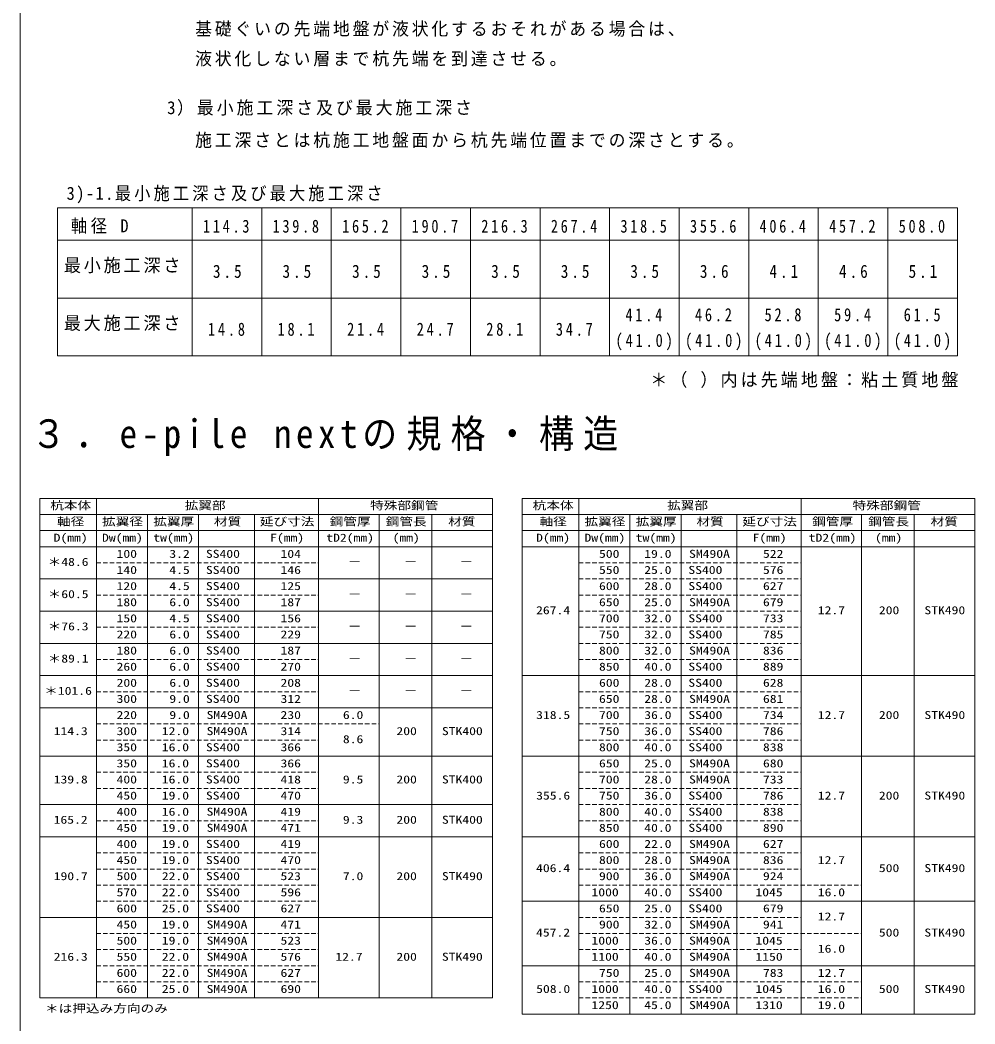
# Model space of a CAD drawing. Units: millimetres, scale not verified. Extents: x -297 to 297, y -210 to 210.
# Drawn here: x -130.6 to -2.7, y -133.2 to 1.3 of the extents above; entities that cross this region are included whole.
import ezdxf
from ezdxf.enums import TextEntityAlignment as Align

# ---------------------------------------------------------------- set-up
doc = ezdxf.new("R2010")
doc.units = ezdxf.units.MM
doc.header["$LTSCALE"] = 0.5
doc.linetypes.add('DASHED1', pattern=[1.8, 1.2, -0.6])
doc.layers.add('8-8', color=7, linetype='Continuous', lineweight=18)
doc.layers.add('8-E', color=7, linetype='Continuous', lineweight=9)
doc.styles.add('ＭＳ ゴシック', font='')
doc.styles.get('ＭＳ ゴシック').set_extended_font_data('MS Gothic')

msp = doc.modelspace()

# ---------------------------------------------------------------- linework, layer by layer
at = {"layer": '8-8', "color": 3}
msp.add_line((-130.625, -169.9136), (-130.625, 172.6636), dxfattribs=at)
at = {"layer": '8-E'}
for p, q in [((-125.625, -23.8405), (-5, -23.8405)), ((-125.625, -43.6917), (-125.625, -23.8405)), ((-107.5606, -23.8405), (-107.5606, -43.6917)), ((-98.2369, -23.8405), (-98.2369, -43.6917)), ((-88.9132, -23.8405), (-88.9132, -43.6917)), ((-79.5895, -23.8405), (-79.5895, -43.6917)), ((-70.2658, -23.8405), (-70.2658, -43.6917)), ((-60.9421, -23.8405), (-60.9421, -43.6917)), ((-51.6185, -23.8405), (-51.6185, -43.6917)), ((-42.2948, -23.8405), (-42.2948, -43.6917)), ((-32.9711, -23.8405), (-32.9711, -43.6917)), ((-23.6474, -23.8405), (-23.6474, -43.6917)), ((-14.3237, -23.8405), (-14.3237, -43.6917)), ((-5, -43.6917), (-5, -23.8405)), ((-125.625, -28.1729), (-5, -28.1729)), ((-125.625, -35.9323), (-5, -35.9323)), ((-125.625, -43.6917), (-5, -43.6917)), ((-120.3987, -67.0972), (-120.3987, -62.7772)), ((-90.6189, -67.0972), (-90.6189, -62.7772)), ((-67.3125, -67.0972), (-67.3125, -62.7772)), ((-63.3125, -62.7772), (-63.3125, -69.2572)), ((-55.7383, -69.2572), (-55.7383, -62.7772)), ((-25.9586, -69.2572), (-25.9586, -62.7772)), ((-2.6522, -69.2572), (-2.6522, -62.7772)), ((-113.5551, -67.0972), (-113.5551, -64.9372)), ((-106.6955, -67.0972), (-106.6955, -64.9372)), ((-99.2239, -67.0972), (-99.2239, -64.9372)), ((-82.5194, -67.0972), (-82.5194, -64.9372)), ((-75.4443, -67.0972), (-75.4443, -64.9372)), ((-48.8948, -69.2572), (-48.8948, -64.9372)), ((-42.0352, -69.2572), (-42.0352, -64.9372)), ((-34.5635, -69.2572), (-34.5635, -64.9372)), ((-17.8591, -69.2572), (-17.8591, -64.9372)), ((-10.784, -69.2572), (-10.784, -64.9372)), ((-2.6522, -69.2572), (-63.3125, -69.2572))]:
    msp.add_line(p, q, dxfattribs=at)
at = {"layer": '8-E', "color": 2}
for p, q in [((-127.9728, -62.7772), (-67.3125, -62.7772)), ((-127.9728, -129.7372), (-127.9728, -62.7772)), ((-63.3125, -62.7772), (-2.6522, -62.7772)), ((-127.9728, -64.9372), (-67.3125, -64.9372)), ((-63.3125, -64.9372), (-2.6522, -64.9372)), ((-127.9728, -67.0972), (-67.3125, -67.0972)), ((-120.3987, -67.0972), (-120.3987, -129.7372)), ((-113.5551, -67.0972), (-113.5551, -129.7372)), ((-106.6955, -67.0972), (-106.6955, -129.7372)), ((-99.2239, -67.0972), (-99.2239, -129.7372)), ((-90.6189, -67.0972), (-90.6189, -129.7372)), ((-82.5194, -67.0972), (-82.5194, -129.7372)), ((-75.4443, -67.0972), (-75.4443, -129.7372)), ((-67.3125, -67.0972), (-67.3125, -129.7372)), ((-63.3125, -67.0972), (-2.6522, -67.0972)), ((-127.9728, -69.2572), (-67.3125, -69.2572)), ((-63.3125, -131.8972), (-63.3125, -69.2572)), ((-63.3125, -69.2572), (-2.6522, -69.2572)), ((-55.7383, -69.2572), (-55.7383, -131.8972)), ((-48.8948, -69.2572), (-48.8948, -131.8972)), ((-42.0352, -69.2572), (-42.0352, -131.8972)), ((-34.5635, -69.2572), (-34.5635, -131.8972)), ((-25.9586, -69.2572), (-25.9586, -131.8972)), ((-17.8591, -69.2572), (-17.8591, -131.8972)), ((-10.784, -69.2572), (-10.784, -131.8972)), ((-2.6522, -69.2572), (-2.6522, -131.8972)), ((-127.9728, -73.5772), (-67.3125, -73.5772)), ((-127.9728, -77.8972), (-67.3125, -77.8972)), ((-127.9728, -82.2172), (-67.3125, -82.2172)), ((-127.9728, -86.5372), (-67.3125, -86.5372)), ((-63.3125, -86.5372), (-2.6522, -86.5372)), ((-127.9728, -90.8572), (-67.3125, -90.8572)), ((-127.9728, -97.3372), (-67.3125, -97.3372)), ((-63.3125, -97.3372), (-2.6522, -97.3372)), ((-127.9728, -103.8172), (-67.3125, -103.8172)), ((-127.9728, -108.1372), (-67.3125, -108.1372)), ((-63.3125, -108.1372), (-2.6522, -108.1372)), ((-63.3125, -116.7772), (-2.6522, -116.7772)), ((-127.9728, -118.9372), (-67.3125, -118.9372)), ((-63.3125, -125.4172), (-2.6522, -125.4172)), ((-127.9728, -129.7372), (-67.3125, -129.7372)), ((-63.3125, -131.8972), (-2.6522, -131.8972))]:
    msp.add_line(p, q, dxfattribs=at)
at = {"layer": '8-E', "color": 2, "linetype": 'DASHED1'}
for p, q in [((-120.3987, -71.4172), (-90.6189, -71.4172)), ((-55.7383, -71.4172), (-25.9586, -71.4172)), ((-55.7383, -73.5772), (-25.9586, -73.5772)), ((-120.3987, -75.7372), (-90.6189, -75.7372)), ((-55.7383, -75.7372), (-25.9586, -75.7372)), ((-55.7383, -77.8972), (-25.9586, -77.8972)), ((-120.3987, -80.0572), (-90.6189, -80.0572)), ((-55.7383, -80.0572), (-25.9586, -80.0572)), ((-55.7383, -82.2172), (-25.9586, -82.2172)), ((-120.3987, -84.3772), (-90.6189, -84.3772)), ((-55.7383, -84.3772), (-25.9586, -84.3772)), ((-120.3987, -88.6972), (-90.6189, -88.6972)), ((-55.7383, -88.6972), (-25.9586, -88.6972)), ((-55.7383, -90.8572), (-25.9586, -90.8572)), ((-120.3987, -93.0172), (-82.5194, -93.0172)), ((-55.7383, -93.0172), (-25.9586, -93.0172)), ((-120.3987, -95.1772), (-90.6189, -95.1772)), ((-55.7383, -95.1772), (-25.9586, -95.1772)), ((-120.3987, -99.4972), (-90.6189, -99.4972)), ((-55.7383, -99.4972), (-25.9586, -99.4972)), ((-120.3987, -101.6572), (-90.6189, -101.6572)), ((-55.7383, -101.6572), (-25.9586, -101.6572)), ((-55.7383, -103.8172), (-25.9586, -103.8172)), ((-120.3987, -105.9772), (-90.6189, -105.9772)), ((-55.7383, -105.9772), (-25.9586, -105.9772)), ((-120.3987, -110.2972), (-90.6189, -110.2972)), ((-55.7383, -110.2972), (-25.9586, -110.2972)), ((-120.3987, -112.4572), (-90.6189, -112.4572)), ((-55.7383, -112.4572), (-25.9586, -112.4572)), ((-120.3987, -114.6172), (-90.6189, -114.6172)), ((-55.7383, -114.6172), (-17.8591, -114.6172)), ((-120.3987, -116.7772), (-90.6189, -116.7772)), ((-55.7383, -118.9372), (-25.9586, -118.9372)), ((-120.3987, -121.0972), (-90.6189, -121.0972)), ((-55.7383, -121.0972), (-17.8591, -121.0972)), ((-120.3987, -123.2572), (-90.6189, -123.2572)), ((-55.7383, -123.2572), (-25.9586, -123.2572)), ((-120.3987, -125.4172), (-90.6189, -125.4172)), ((-120.3987, -127.5772), (-90.6189, -127.5772)), ((-55.7383, -127.5772), (-17.8591, -127.5772)), ((-55.7383, -129.7372), (-17.8591, -129.7372))]:
    msp.add_line(p, q, dxfattribs=at)

# ---------------------------------------------------------------- texts
at = {"layer": '8-8', "attachment_point": 7, "style": 'ＭＳ ゴシック'}
for s, insert, char_height in [('\\T1.17;\\W0.95;基礎ぐいの先端地盤が液状化するおそれがある場合は、', (-107.1674, -0.9106), 1.741), ('\\T1.17;\\W0.95;液状化しない層まで杭先端を到達させる。', (-107.1674, -4.9106), 1.741), ('\\T1.18;\\W0.95;3）最小施工深さ及び最大施工深さ', (-110.9183, -11.5106), 1.741), ('\\T1.17;\\W0.95;施工深さとは杭施工地盤面から杭先端位置までの深さとする。', (-107.1674, -15.8275), 1.741), ('\\T1.26;\\W0.9;３．e-pile\\~nextの規格・構造', (-129.144, -57.1204), 3.831)]:
    msp.add_mtext(s, dxfattribs=dict(at, insert=insert, char_height=char_height))
at = {"layer": '8-E', "style": 'ＭＳ ゴシック', "width": 1.25}
for s, p in [('杭本体', (-126.5859, -64.5908)), ('拡翼部', (-108.566, -64.5908)), ('特殊部鋼管', (-83.709, -64.5908)), ('杭本体', (-61.9256, -64.5908)), ('拡翼部', (-43.9056, -64.5908)), ('特殊部鋼管', (-19.0487, -64.5908)), ('軸径', (-125.6709, -66.7492)), ('拡翼径', (-119.6408, -66.7492)), ('拡翼厚', (-112.7731, -66.7492)), ('材質', (-104.6363, -66.7508)), ('延び寸法', (-98.4906, -66.7492)), ('鋼管厚', (-89.1272, -66.7492)), ('鋼管長', (-81.6181, -66.7492)), ('材質', (-73.2535, -66.7492)), ('軸径', (-61.0106, -66.7492)), ('拡翼径', (-54.9805, -66.7492)), ('拡翼厚', (-48.1127, -66.7492)), ('材質', (-39.9759, -66.7508)), ('延び寸法', (-33.8303, -66.7492)), ('鋼管厚', (-24.4669, -66.7492)), ('鋼管長', (-16.9578, -66.7492)), ('材質', (-8.5932, -66.7492)), ('D(mm)', (-126.1284, -68.9092)), ('Dw(mm)', (-119.6408, -68.9092)), ('tw(mm)', (-112.7731, -68.9092)), ('F(mm)', (-97.1181, -68.9092)), ('tD2(mm)', (-89.5847, -68.9092)), ('(mm)', (-80.7031, -68.9092)), ('D(mm)', (-61.4681, -68.9092)), ('Dw(mm)', (-54.9805, -68.9092)), ('tw(mm)', (-48.1127, -68.9092)), ('F(mm)', (-32.4578, -68.9092)), ('tD2(mm)', (-24.9244, -68.9092)), ('(mm)', (-16.0428, -68.9092)), ('100', (-117.6922, -71.0708)), ('3.2', (-110.621, -71.0708)), ('SS400', (-105.7193, -71.0708)), ('104', (-95.7189, -71.0708)), ('500', (-53.0319, -71.0708)), ('19.0', (-46.969, -71.0708)), ('SM490A', (-40.9673, -71.0708)), ('522', (-31.0586, -71.0708)), ('＊48.6', (-126.9308, -72.1492)), ('－', (-86.6853, -72.1508)), ('－', (-79.1762, -72.1508)), ('－', (-71.7266, -72.1508)), ('140', (-117.6922, -73.2308)), ('4.5', (-110.621, -73.2308)), ('SS400', (-105.7193, -73.2308)), ('146', (-95.7189, -73.2308)), ('550', (-53.0319, -73.2308)), ('25.0', (-46.969, -73.2308)), ('SS400', (-41.059, -73.2308)), ('576', (-31.0586, -73.2308)), ('SS400', (-105.7193, -75.3908)), ('SS400', (-41.059, -75.3908)), ('＊60.5', (-126.9308, -76.4692)), ('120', (-117.6922, -75.3908)), ('4.5', (-110.621, -75.3908)), ('125', (-95.7189, -75.3908)), ('600', (-53.0319, -75.3908)), ('28.0', (-46.969, -75.3908)), ('627', (-31.0586, -75.3908)), ('180', (-117.6922, -77.5508)), ('6.0', (-110.621, -77.5508)), ('SS400', (-105.7193, -77.5508)), ('187', (-95.7189, -77.5508)), ('－', (-86.6853, -76.4708)), ('－', (-79.1762, -76.4708)), ('－', (-71.7266, -76.4708)), ('650', (-53.0319, -77.5508)), ('25.0', (-46.969, -77.5508)), ('SM490A', (-40.9673, -77.5508)), ('679', (-31.0586, -77.5508)), ('267.4', (-61.4681, -78.6292)), ('12.7 ', (-23.7084, -78.6308)), ('200', (-15.5242, -78.6308)), ('STK490', (-9.4266, -78.6308)), ('＊76.3', (-126.9308, -80.7892)), ('150', (-117.6922, -79.7108)), ('4.5', (-110.621, -79.7108)), ('SS400', (-105.7193, -79.7108)), ('156', (-95.7189, -79.7108)), ('700', (-53.0319, -79.7108)), ('32.0', (-46.969, -79.7108)), ('SS400', (-41.059, -79.7108)), ('733', (-31.0586, -79.7108)), ('220', (-117.6922, -81.8708)), ('6.0', (-110.621, -81.8708)), ('SS400', (-105.7193, -81.8708)), ('229', (-95.7189, -81.8708)), ('－', (-86.6853, -80.7908)), ('－', (-79.1762, -80.7908)), ('－', (-71.7266, -80.7908)), ('750', (-53.0319, -81.8708)), ('32.0', (-46.969, -81.8708)), ('SS400', (-41.059, -81.8708)), ('785', (-31.0586, -81.8708)), ('180', (-117.6922, -84.0308)), ('6.0', (-110.621, -84.0308)), ('SS400', (-105.7193, -84.0308)), ('187', (-95.7189, -84.0308)), ('800', (-53.0319, -84.0308)), ('32.0', (-46.969, -84.0308)), ('SM490A', (-40.9673, -84.0308)), ('836', (-31.0586, -84.0308)), ('＊89.1', (-126.9308, -85.1092)), ('－', (-86.6853, -85.1108)), ('－', (-79.1762, -85.1108)), ('－', (-71.7266, -85.1108)), ('260', (-117.6922, -86.1908)), ('6.0', (-110.621, -86.1908)), ('SS400', (-105.7193, -86.1908)), ('270', (-95.7189, -86.1908)), ('850', (-53.0319, -86.1908)), ('40.0', (-46.969, -86.1908)), ('SS400', (-41.059, -86.1908)), ('889', (-31.0586, -86.1908)), ('200', (-117.6922, -88.3508)), ('6.0', (-110.621, -88.3508)), ('SS400', (-105.7193, -88.3508)), ('208', (-95.7189, -88.3508)), ('600', (-53.0319, -88.3508)), ('28.0', (-46.969, -88.3508)), ('SS400', (-41.059, -88.3508)), ('628', (-31.0586, -88.3508)), ('＊101.6', (-127.3883, -89.4292)), ('－', (-86.6853, -89.4308)), ('－', (-79.1762, -89.4308)), ('－', (-71.7266, -89.4308)), ('300', (-117.6922, -90.5108)), ('9.0', (-110.621, -90.5108)), ('SS400', (-105.7193, -90.5108)), ('312', (-95.7189, -90.5108)), ('650', (-53.0319, -90.5108)), ('28.0', (-46.969, -90.5108)), ('SM490A', (-40.9673, -90.5108)), ('681', (-31.0586, -90.5108)), ('220', (-117.6922, -92.6708)), ('9.0', (-110.621, -92.6708)), ('SM490A', (-105.6276, -92.6708)), ('230', (-95.7189, -92.6708)), ('6.0 ', (-87.3604, -92.6708)), ('318.5', (-61.4564, -92.6708)), ('700', (-53.0319, -92.6708)), ('36.0', (-46.969, -92.6708)), ('SS400', (-41.059, -92.6708)), ('734', (-31.0586, -92.6708)), ('12.7 ', (-23.7084, -92.6708)), ('200', (-15.5242, -92.6708)), ('STK490', (-9.4266, -92.6708)), ('114.3', (-126.1167, -94.8308)), ('300', (-117.6922, -94.8308)), ('12.0', (-111.6294, -94.8308)), ('SM490A', (-105.6276, -94.8308)), ('314', (-95.7189, -94.8308)), ('200', (-80.1845, -94.8308)), ('STK400', (-74.0869, -94.8308)), ('750', (-53.0319, -94.8308)), ('36.0', (-46.969, -94.8308)), ('SS400', (-41.059, -94.8308)), ('786', (-31.0586, -94.8308)), ('8.6 ', (-87.3604, -95.9108)), ('350', (-117.6922, -96.9908)), ('16.0', (-111.6294, -96.9908)), ('SS400', (-105.7193, -96.9908)), ('366', (-95.7189, -96.9908)), ('800', (-53.0319, -96.9908)), ('40.0', (-46.969, -96.9908)), ('SS400', (-41.059, -96.9908)), ('838', (-31.0586, -96.9908)), ('350', (-117.6922, -99.1508)), ('16.0', (-111.6294, -99.1508)), ('SS400', (-105.7193, -99.1508)), ('366', (-95.7189, -99.1508)), ('650', (-53.0319, -99.1508)), ('25.0', (-46.969, -99.1508)), ('SM490A', (-40.9673, -99.1508)), ('680', (-31.0586, -99.1508)), ('139.8', (-126.1167, -101.3108)), ('400', (-117.6922, -101.3108)), ('16.0', (-111.6294, -101.3108)), ('SS400', (-105.7193, -101.3108)), ('418', (-95.7189, -101.3108)), ('9.5 ', (-87.3604, -101.3108)), ('200', (-80.1845, -101.3108)), ('STK400', (-74.0869, -101.3108)), ('700', (-53.0319, -101.3108)), ('28.0', (-46.969, -101.3108)), ('SM490A', (-40.9673, -101.3108)), ('733', (-31.0586, -101.3108)), ('450', (-117.6922, -103.4708)), ('19.0', (-111.6294, -103.4708)), ('SS400', (-105.7193, -103.4708)), ('470', (-95.7189, -103.4708)), ('355.6', (-61.4564, -103.4708)), ('750', (-53.0319, -103.4708)), ('36.0', (-46.969, -103.4708)), ('SS400', (-41.059, -103.4708)), ('786', (-31.0586, -103.4708)), ('12.7 ', (-23.7084, -103.4708)), ('200', (-15.5242, -103.4708)), ('STK490', (-9.4266, -103.4708)), ('400', (-117.6922, -105.6308)), ('16.0', (-111.6294, -105.6308)), ('SM490A', (-105.6276, -105.6308)), ('419', (-95.7189, -105.6308)), ('800', (-53.0319, -105.6308)), ('40.0', (-46.969, -105.6308)), ('SS400', (-41.059, -105.6308)), ('838', (-31.0586, -105.6308)), ('165.2', (-126.1284, -106.7092)), ('9.3 ', (-87.3604, -106.7108)), ('200', (-80.1845, -106.7108)), ('STK400', (-74.0869, -106.7108)), ('450', (-117.6922, -107.7908)), ('19.0', (-111.6294, -107.7908)), ('SM490A', (-105.6276, -107.7908)), ('471', (-95.7189, -107.7908)), ('850', (-53.0319, -107.7908)), ('40.0', (-46.969, -107.7908)), ('SS400', (-41.059, -107.7908)), ('890', (-31.0586, -107.7908)), ('400', (-117.6922, -109.9508)), ('19.0', (-111.6294, -109.9508)), ('SS400', (-105.7193, -109.9508)), ('419', (-95.7189, -109.9508)), ('600', (-53.0319, -109.9508)), ('22.0', (-46.969, -109.9508)), ('SM490A', (-40.9673, -109.9508)), ('627', (-31.0586, -109.9508)), ('450', (-117.6922, -112.1108)), ('19.0', (-111.6294, -112.1108)), ('SS400', (-105.7193, -112.1108)), ('470', (-95.7189, -112.1108)), ('800', (-53.0319, -112.1108)), ('28.0', (-46.969, -112.1108)), ('SM490A', (-40.9673, -112.1108)), ('836', (-31.0586, -112.1108)), ('12.7 ', (-23.7084, -112.1108)), ('190.7', (-126.1167, -114.2708)), ('500', (-117.6922, -114.2708)), ('22.0', (-111.6294, -114.2708)), ('SS400', (-105.7193, -114.2708)), ('523', (-95.7189, -114.2708)), ('7.0 ', (-87.3604, -114.2708)), ('200', (-80.1845, -114.2708)), ('STK490', (-74.0869, -114.2708)), ('406.4', (-61.4681, -113.1892)), ('900', (-53.0319, -114.2708)), ('36.0', (-46.969, -114.2708)), ('SM490A', (-40.9673, -114.2708)), ('924', (-31.0586, -114.2708)), ('500', (-15.5242, -113.1908)), ('STK490', (-9.4266, -113.1908)), ('570', (-117.6922, -116.4308)), ('22.0', (-111.6294, -116.4308)), ('SS400', (-105.7193, -116.4308)), ('596', (-95.7189, -116.4308)), ('1000', (-54.0402, -116.4308)), ('40.0', (-46.969, -116.4308)), ('SS400', (-41.059, -116.4308)), ('1045', (-32.0669, -116.4308)), ('16.0 ', (-23.7084, -116.4308)), ('600', (-117.6922, -118.5908)), ('25.0', (-111.6294, -118.5908)), ('SS400', (-105.7193, -118.5908)), ('627', (-95.7189, -118.5908)), ('650', (-53.0319, -118.5908)), ('25.0', (-46.969, -118.5908)), ('SS400', (-41.059, -118.5908)), ('679', (-31.0586, -118.5908)), ('12.7 ', (-23.7084, -119.6708)), ('450', (-117.6922, -120.7508)), ('19.0', (-111.6294, -120.7508)), ('SM490A', (-105.6276, -120.7508)), ('471', (-95.7189, -120.7508)), ('900', (-53.0319, -120.7508)), ('32.0', (-46.969, -120.7508)), ('SM490A', (-40.9673, -120.7508)), ('941', (-31.0586, -120.7508)), ('457.2', (-61.4681, -121.8292)), ('500', (-15.5242, -121.8308)), ('STK490', (-9.4266, -121.8308)), ('500', (-117.6922, -122.9108)), ('19.0', (-111.6294, -122.9108)), ('SM490A', (-105.6276, -122.9108)), ('523', (-95.7189, -122.9108)), ('1000', (-54.0402, -122.9108)), ('36.0', (-46.969, -122.9108)), ('SM490A', (-40.9673, -122.9108)), ('1045', (-32.0669, -122.9108)), ('216.3', (-126.1167, -125.0708)), ('550', (-117.6922, -125.0708)), ('22.0', (-111.6294, -125.0708)), ('SM490A', (-105.6276, -125.0708)), ('576', (-95.7189, -125.0708)), ('12.7 ', (-88.3687, -125.0708)), ('200', (-80.1845, -125.0708)), ('STK490', (-74.0869, -125.0708)), ('1100', (-54.0402, -125.0708)), ('40.0', (-46.969, -125.0708)), ('SM490A', (-40.9673, -125.0708)), ('1150', (-32.0669, -125.0708)), ('16.0 ', (-23.7084, -123.9908)), ('600', (-117.6922, -127.2308)), ('22.0', (-111.6294, -127.2308)), ('SM490A', (-105.6276, -127.2308)), ('627', (-95.7189, -127.2308)), ('750', (-53.0319, -127.2308)), ('25.0', (-46.969, -127.2308)), ('SM490A', (-40.9673, -127.2308)), ('783', (-31.0586, -127.2308)), ('12.7 ', (-23.7084, -127.2308)), ('660', (-117.6922, -129.3908)), ('25.0', (-111.6294, -129.3908)), ('SM490A', (-105.6276, -129.3908)), ('690', (-95.7189, -129.3908)), ('508.0', (-61.4564, -129.3908)), ('1000', (-54.0402, -129.3908)), ('40.0', (-46.969, -129.3908)), ('SS400', (-41.059, -129.3908)), ('1045', (-32.0669, -129.3908)), ('16.0 ', (-23.7084, -129.3908)), ('500', (-15.5242, -129.3908)), ('STK490', (-9.4266, -129.3908)), ('＊は押込み方向のみ', (-127.2879, -132.0064)), ('1250', (-54.0402, -131.5508)), ('45.0', (-46.969, -131.5508)), ('SM490A', (-40.9673, -131.5508)), ('1310', (-32.0669, -131.5508)), ('19.0 ', (-23.7084, -131.5508))]:
    msp.add_text(s, height=1.073, dxfattribs=at).set_placement(p, align=Align.BOTTOM_LEFT)
at = {"layer": '8-E', "attachment_point": 7, "style": 'ＭＳ ゴシック'}
for s, insert, char_height in [('\\T1.2;\\W0.9;3)-1.最小施工深さ及び最大施工深さ', (-124.3794, -23.2344), 1.76), ('\\T1.23;\\W0.9;軸径\\~D', (-123.8104, -27.3252), 1.76), ('\\T1.39;\\W0.8;114.3', (-106.1026, -27.1942), 1.741), ('\\T1.39;\\W0.8;139.8', (-96.7789, -27.1942), 1.741), ('\\T1.39;\\W0.8;165.2', (-87.4552, -27.1942), 1.741), ('\\T1.39;\\W0.8;190.7', (-78.1316, -27.1942), 1.741), ('\\T1.39;\\W0.8;216.3', (-68.8079, -27.1942), 1.741), ('\\T1.39;\\W0.8;267.4', (-59.4842, -27.1942), 1.741), ('\\T1.39;\\W0.8;318.5', (-50.1605, -27.1942), 1.741), ('\\T1.39;\\W0.8;355.6', (-40.8368, -27.1942), 1.741), ('\\T1.39;\\W0.8;406.4', (-31.5131, -27.1942), 1.741), ('\\T1.39;\\W0.8;457.2', (-22.1894, -27.1942), 1.741), ('\\T1.39;\\W0.8;508.0', (-12.8657, -27.1942), 1.741), ('\\T1.17;\\W0.95;最小施工深さ', (-124.7569, -32.606), 1.76), ('\\T1.39;\\W0.85;3.5', (-104.7788, -33.2526), 1.76), ('\\T1.39;\\W0.85;3.5', (-95.4551, -33.2526), 1.76), ('\\T1.39;\\W0.85;3.5', (-86.1314, -33.2526), 1.76), ('\\T1.39;\\W0.85;3.5', (-76.8077, -33.2526), 1.76), ('\\T1.39;\\W0.85;3.5', (-67.484, -33.2526), 1.76), ('\\T1.39;\\W0.85;3.5', (-58.1603, -33.2526), 1.76), ('\\T1.39;\\W0.85;3.5', (-48.8366, -33.2526), 1.76), ('\\T1.39;\\W0.85;3.6', (-39.5129, -33.2526), 1.76), ('\\T1.39;\\W0.85;4.1', (-30.1892, -33.2526), 1.76), ('\\T1.39;\\W0.85;4.6', (-20.8655, -33.2526), 1.76), ('\\T1.39;\\W0.85;5.1', (-11.5418, -33.2526), 1.76), ('\\T1.39;\\W0.8;41.4', (-49.4954, -39.0722), 1.76), ('\\T1.39;\\W0.8;46.2', (-40.1717, -39.0722), 1.76), ('\\T1.39;\\W0.8;52.8', (-30.848, -39.0722), 1.76), ('\\T1.39;\\W0.8;59.4', (-21.5243, -39.0722), 1.76), ('\\T1.39;\\W0.8;61.5', (-12.2006, -39.0722), 1.76), ('\\T1.17;\\W0.95;最大施工深さ', (-124.7569, -40.3654), 1.76), ('\\T1.39;\\W0.8;14.8', (-105.4375, -41.012), 1.76), ('\\T1.39;\\W0.8;18.1', (-96.1138, -41.012), 1.76), ('\\T1.39;\\W0.8;21.4', (-86.7901, -41.012), 1.76), ('\\T1.39;\\W0.8;24.7', (-77.4664, -41.012), 1.76), ('\\T1.39;\\W0.8;28.1', (-68.1427, -41.012), 1.76), ('\\T1.39;\\W0.8;34.7', (-58.819, -41.012), 1.76), ('\\T1.4;\\W0.8;(41.0)', (-50.8129, -42.9519), 1.76), ('\\T1.4;\\W0.8;(41.0)', (-41.4892, -42.9519), 1.76), ('\\T1.4;\\W0.8;(41.0)', (-32.1655, -42.9519), 1.76), ('\\T1.4;\\W0.8;(41.0)', (-22.8418, -42.9519), 1.76), ('\\T1.4;\\W0.8;(41.0)', (-13.5181, -42.9519), 1.76), ('\\T1.18;\\W0.95;＊（\\~）内は先端地盤：粘土質地盤', (-46.162, -47.9801), 1.76)]:
    msp.add_mtext(s, dxfattribs=dict(at, insert=insert, char_height=char_height))

doc.saveas('drawing.dxf')
